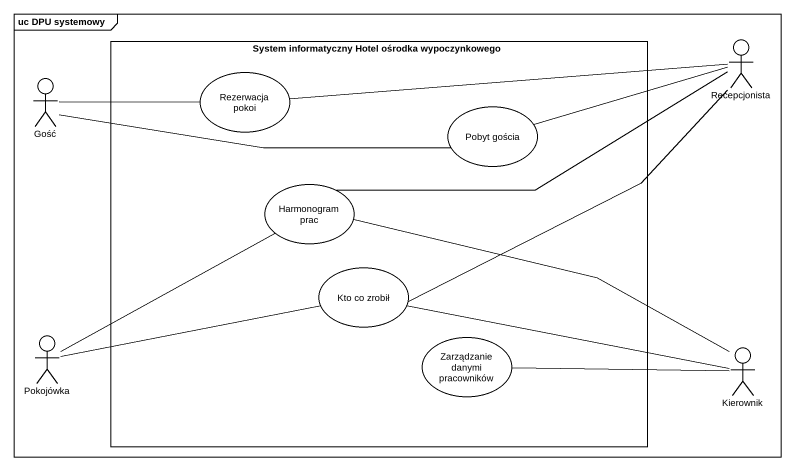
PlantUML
@startuml
mainframe uc DPU systemowy
rectangle "System informatyczny Hotel ośrodka wypoczynkowego" as System_informatyczny_Hotel {
  usecase "Rezerwacja pokoi" as Rezerwacja_pokoi
  usecase "Pobyt gościa" as Pobyt_gościa
  usecase "Harmonogram prac" as Harmonogram_prac
  usecase "Kto co zrobił" as Kto_co_zrobił
  usecase "Zarządzanie danymi pracowników" as Zarządzanie_danymi
}
actor Recepcjonista
actor Gość
actor Pokojówka
actor Kierownik
Recepcjonista -left- Rezerwacja_pokoi
Recepcjonista -left- Pobyt_gościa
Recepcjonista -left- Harmonogram_prac
Recepcjonista -left- Kto_co_zrobił
Gość -right- Rezerwacja_pokoi
Gość -right- Pobyt_gościa
Pokojówka -up- Harmonogram_prac
Pokojówka -right- Kto_co_zrobił
Kierownik -left- Harmonogram_prac
Kierownik -left- Kto_co_zrobił
Kierownik -left- Zarządzanie_danymi
@enduml
